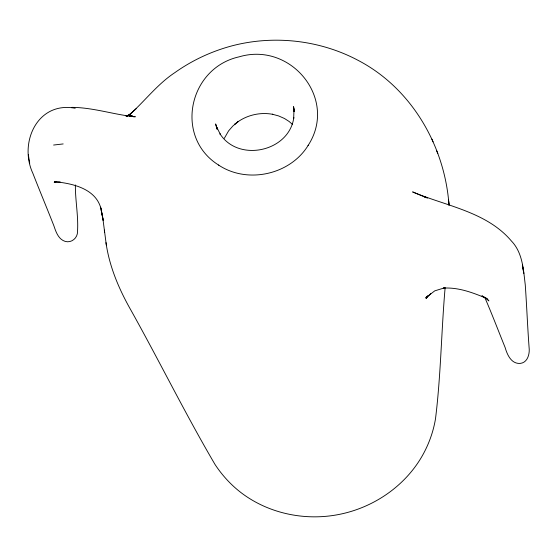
<?xml version="1.0" encoding="UTF-8"?>
<svg xmlns="http://www.w3.org/2000/svg" width="557" height="557" viewBox="0 0 557 557"><rect width="100%" height="100%" fill="white"/><g stroke="black" fill="none" stroke-linecap="round" stroke-linejoin="round"><path stroke-width="0.84" d="M445.147 287.426C441.318 331.137 440.921 375.209 435.504 418.767C433.054 433.43 427.616 447.529 419.713 460.11C401.493 488.893 370.6 508.722 337.222 514.786C303.976 520.899 268.154 513.296 241.132 492.708C230.904 484.882 222.146 475.26 215.051 464.517C185.474 414.143 159.664 361.611 131.174 310.618C119.156 289.522 109.388 266.824 105.99 242.622M224.332 138.303L228.6 130.867L232.854 126.021L237.846 121.837L237.463 122.122C247.545 114.881 260.599 112.006 272.791 114.331L272.338 114.227L278.625 115.926L284.53 118.53L289.146 121.503L292.648 124.559M308.049 145.53C338.308 99.271 291.081 41.35 239.183 56.828C188.475 68.01 173.93 137.412 218.845 165.206M218.546 165.032C247.287 184.256 290.267 174.78 308.251 145.245M427.539 296.387L426.063 298.503L430.777 293.518M129.294 114.902C144.813 101.172 157.346 84.17 174.835 72.64C192.214 60.274 211.827 51.174 232.436 45.73C274.288 34.875 320.073 40.09 358.255 60.434C411.526 88.25 444.778 145.843 448.991 204.976M428.173 295.44L425.743 297.758L434.78 290.851L444.354 287.899L443.302 288.115C458.007 287.189 472.134 292.376 485.488 297.946L482.021 295.844M128.576 115.543L136.576 108.357M237.846 121.837L234.824 124.169L235.263 123.835M126.648 116.148L130.08 114.178L126.335 116.322M55.839 181.909L54.21 182.236L60.205 181.916M129.99 116.148L132.336 115.759L129.802 116.1M53.604 145.043L63.171 143.936M56.041 181.652L54.356 181.666C72.549 183.385 96.305 188.656 101.123 209.286L100.559 207.176L103.205 220.461L101.27 210.086L102.808 218.066L106.338 245.122M133.764 116.74L135.344 116.754L130.282 116.35L133.687 116.678C112.974 114.331 92.838 107.529 71.916 107.362M75.167 108.239C37.277 101.109 18.673 142.919 32.828 173.227C39.686 190.821 46.997 208.234 53.89 225.815C55.951 231.928 58.374 239.28 65.204 241.418C70.683 242.984 76.142 239.238 77.326 233.822C78.857 217.613 75.223 201.23 75.376 184.959M126.063 116.016L127.748 116.148L126.063 116.016M424.88 197.06L412.612 191.907C446.108 206.076 486.567 211.751 511.291 240.868C522.682 252.62 523.371 269.518 525.258 284.808C526.734 305.654 527.528 326.541 529.087 347.38C529.909 353.779 527.751 362.691 520.099 363.429C511.229 363.972 507.169 354.635 505.136 347.526C498.334 330.774 491.901 313.828 484.701 297.264M427.414 198.139L423.786 196.405L426.07 197.582M482.132 295.955L487.076 298.984L485.829 297.8M486.421 298.503L488.9 300.919L486.721 298.559M436.674 150.794L437.781 153.53M431.94 139.139L433.033 141.84M216.791 128.291L215.622 123.939L217.056 128.535L216.492 126.731L220.468 134.557L219.98 133.826C238.452 162.818 289.271 151.615 293.817 117.541L293.678 118.411L293.985 109.632L294.221 111.518L293.595 106.735L294.221 111.518M217.063 129.433L216.367 126.3L216.833 128.423M293.838 108.629L294.347 111.184M523.865 273.452L522.375 265.069L523.427 271.043M28.351 154.762L29.723 163.347M104.319 230.104L104.66 232.596M448.991 205.018L448.517 199.831L448.963 204.899"/></g></svg>
